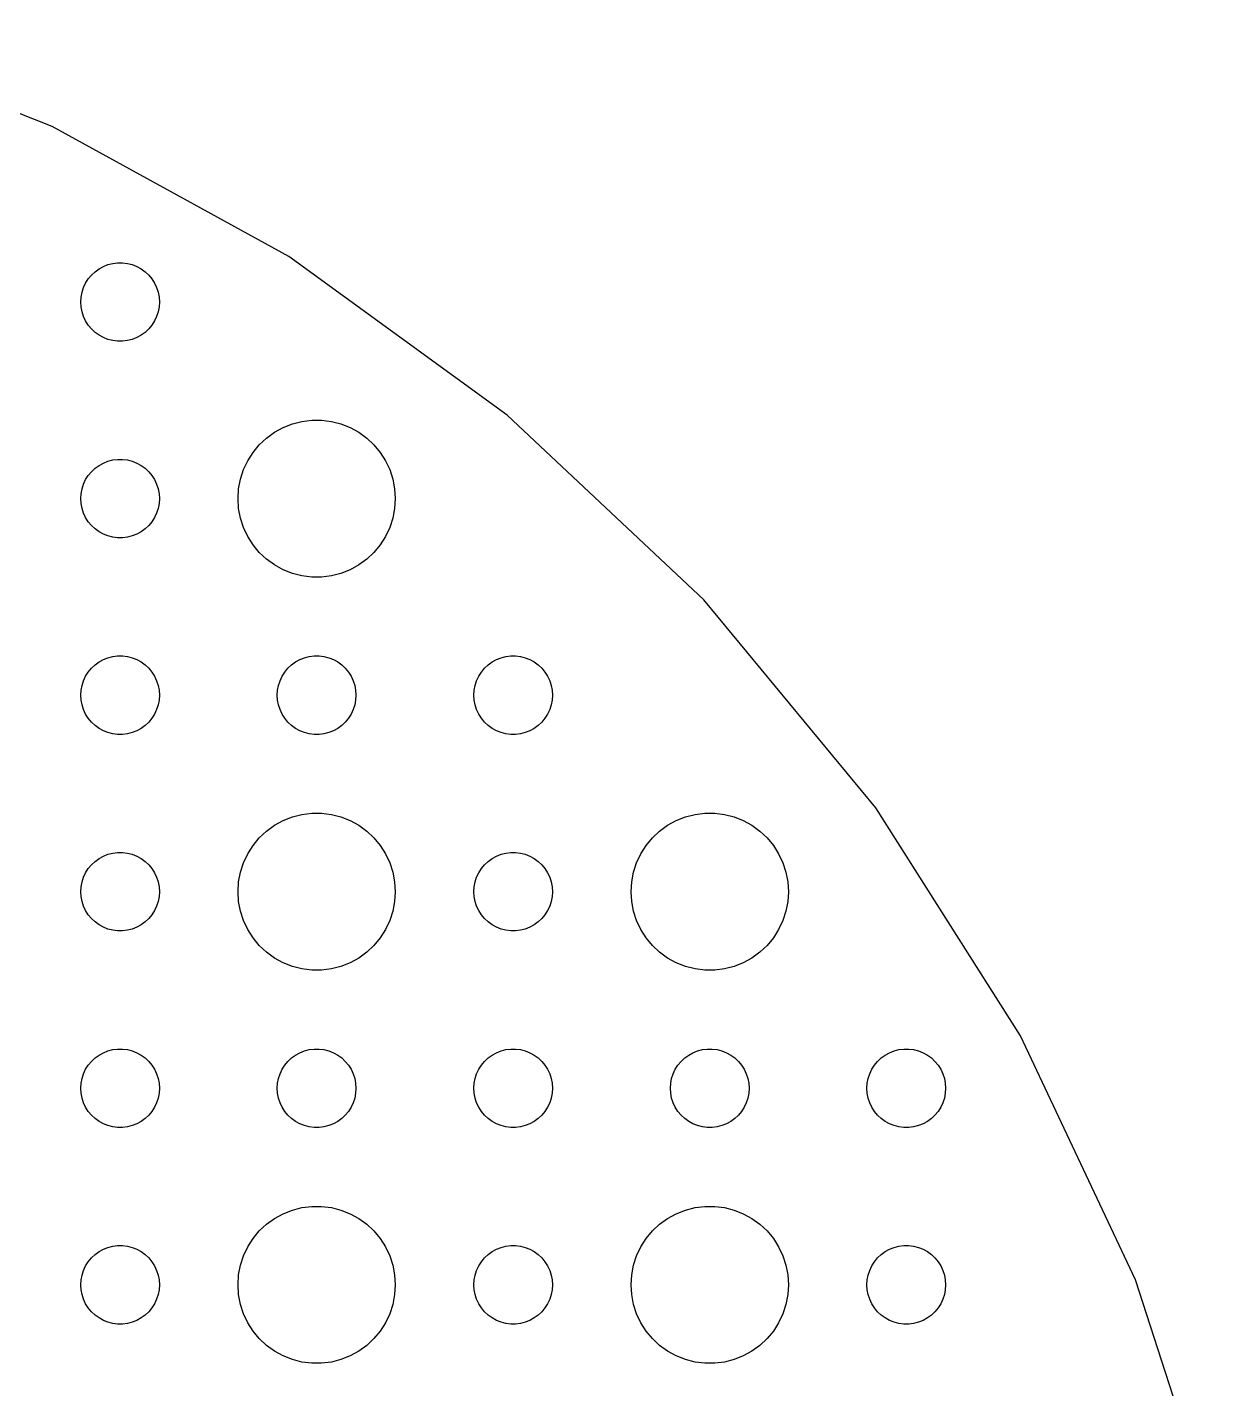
# Model space of a CAD drawing. Header units: metres. Extents: x -82 to 82, y -82 to 82.
# Drawn here: x 34 to 79.4, y 26 to 78 of the extents above; entities that cross this region are included whole.
import ezdxf

# ---------------------------------------------------------------- set-up
doc = ezdxf.new("R2010")
doc.units = ezdxf.units.M

msp = doc.modelspace()

# ---------------------------------------------------------------- linework, layer by layer
for p, q in [((34.9139, 74.1958), (25.3394, 77.9866)), ((43.9378, 69.2349), (34.9139, 74.1958)), ((52.2688, 63.1821), (43.9378, 69.2349)), ((36.4065, 68.5268), (36.5439, 68.6558)), ((36.5439, 68.6558), (36.6963, 68.7665)), ((36.6963, 68.7665), (36.8613, 68.8572)), ((36.8613, 68.8572), (37.0365, 68.9266)), ((37.0365, 68.9266), (37.2189, 68.9734)), ((37.2189, 68.9734), (37.4058, 68.997)), ((37.4058, 68.997), (37.5942, 68.997)), ((37.5942, 68.997), (37.7811, 68.9734)), ((37.7811, 68.9734), (37.9635, 68.9266)), ((37.9635, 68.9266), (38.1387, 68.8572)), ((38.1387, 68.8572), (38.3037, 68.7665)), ((38.3037, 68.7665), (38.4561, 68.6558)), ((38.4561, 68.6558), (38.5934, 68.5268)), ((36.1053, 68.0522), (36.1855, 68.2226)), ((36.1855, 68.2226), (36.2865, 68.3817)), ((36.2865, 68.3817), (36.4065, 68.5268)), ((38.5934, 68.5268), (38.7135, 68.3817)), ((38.7135, 68.3817), (38.8145, 68.2226)), ((38.8145, 68.2226), (38.8947, 68.0522)), ((36, 67.5), (36.0118, 67.688)), ((36.0118, 67.688), (36.0471, 67.873)), ((36.0471, 67.873), (36.1053, 68.0522)), ((38.8947, 68.0522), (38.9529, 67.873)), ((38.9529, 67.873), (38.9882, 67.688)), ((38.9882, 67.688), (39, 67.5)), ((36.0118, 67.312), (36, 67.5)), ((36.0471, 67.127), (36.0118, 67.312)), ((36.1053, 66.9478), (36.0471, 67.127)), ((38.9529, 67.127), (38.8947, 66.9478)), ((38.9882, 67.312), (38.9529, 67.127)), ((39, 67.5), (38.9882, 67.312)), ((36.1855, 66.7774), (36.1053, 66.9478)), ((36.2865, 66.6183), (36.1855, 66.7774)), ((36.4065, 66.4732), (36.2865, 66.6183)), ((38.7135, 66.6183), (38.5934, 66.4732)), ((38.8145, 66.7774), (38.7135, 66.6183)), ((38.8947, 66.9478), (38.8145, 66.7774)), ((36.5439, 66.3442), (36.4065, 66.4732)), ((36.6963, 66.2335), (36.5439, 66.3442)), ((36.8613, 66.1428), (36.6963, 66.2335)), ((37.0365, 66.0734), (36.8613, 66.1428)), ((37.2189, 66.0266), (37.0365, 66.0734)), ((37.4058, 66.003), (37.2189, 66.0266)), ((37.5942, 66.003), (37.4058, 66.003)), ((37.7811, 66.0266), (37.5942, 66.003)), ((37.9635, 66.0734), (37.7811, 66.0266)), ((38.1387, 66.1428), (37.9635, 66.0734)), ((38.3037, 66.2335), (38.1387, 66.1428)), ((38.4561, 66.3442), (38.3037, 66.2335)), ((38.5934, 66.4732), (38.4561, 66.3442)), ((44.0729, 62.8532), (44.4379, 62.9469)), ((44.4379, 62.9469), (44.8116, 62.9941)), ((44.8116, 62.9941), (45.1884, 62.9941)), ((45.1884, 62.9941), (45.5621, 62.9469)), ((45.5621, 62.9469), (45.927, 62.8532)), ((59.7754, 56.1329), (52.2688, 63.1821)), ((43.0877, 62.3115), (43.3925, 62.533)), ((43.3925, 62.533), (43.7227, 62.7145)), ((43.7227, 62.7145), (44.0729, 62.8532)), ((45.927, 62.8532), (46.2773, 62.7145)), ((46.2773, 62.7145), (46.6075, 62.533)), ((46.6075, 62.533), (46.9123, 62.3115)), ((42.5729, 61.7634), (42.8131, 62.0536)), ((42.8131, 62.0536), (43.0877, 62.3115)), ((46.9123, 62.3115), (47.1869, 62.0536)), ((47.1869, 62.0536), (47.427, 61.7634)), ((36.6963, 61.2665), (36.8613, 61.3572)), ((36.8613, 61.3572), (37.0365, 61.4266)), ((37.0365, 61.4266), (37.2189, 61.4734)), ((37.2189, 61.4734), (37.4058, 61.497)), ((37.4058, 61.497), (37.5942, 61.497)), ((37.5942, 61.497), (37.7811, 61.4734)), ((37.7811, 61.4734), (37.9635, 61.4266)), ((37.9635, 61.4266), (38.1387, 61.3572)), ((38.1387, 61.3572), (38.3037, 61.2665)), ((42.2107, 61.1044), (42.3711, 61.4453)), ((42.3711, 61.4453), (42.5729, 61.7634)), ((47.427, 61.7634), (47.6289, 61.4453)), ((47.6289, 61.4453), (47.7893, 61.1044)), ((36.1855, 60.7226), (36.2865, 60.8817)), ((36.2865, 60.8817), (36.4065, 61.0268)), ((36.4065, 61.0268), (36.5439, 61.1558)), ((36.5439, 61.1558), (36.6963, 61.2665)), ((38.3037, 61.2665), (38.4561, 61.1558)), ((38.4561, 61.1558), (38.5934, 61.0268)), ((38.5934, 61.0268), (38.7135, 60.8817)), ((38.7135, 60.8817), (38.8145, 60.7226)), ((42.0942, 60.7461), (42.2107, 61.1044)), ((47.7893, 61.1044), (47.9057, 60.7461)), ((36.0118, 60.188), (36.0471, 60.373)), ((36.0471, 60.373), (36.1053, 60.5522)), ((36.1053, 60.5522), (36.1855, 60.7226)), ((38.8145, 60.7226), (38.8947, 60.5522)), ((38.8947, 60.5522), (38.9529, 60.373)), ((38.9529, 60.373), (38.9882, 60.188)), ((42, 60), (42.0237, 60.376)), ((42.0237, 60.376), (42.0942, 60.7461)), ((47.9057, 60.7461), (47.9763, 60.376)), ((47.9763, 60.376), (48, 60)), ((36, 60), (36.0118, 60.188)), ((36.0118, 59.812), (36, 60)), ((36.0471, 59.627), (36.0118, 59.812)), ((38.9882, 59.812), (38.9529, 59.627)), ((38.9882, 60.188), (39, 60)), ((39, 60), (38.9882, 59.812)), ((42.0237, 59.624), (42, 60)), ((48, 60), (47.9763, 59.624)), ((36.1053, 59.4478), (36.0471, 59.627)), ((36.1855, 59.2774), (36.1053, 59.4478)), ((36.2865, 59.1183), (36.1855, 59.2774)), ((38.8145, 59.2774), (38.7135, 59.1183)), ((38.8947, 59.4478), (38.8145, 59.2774)), ((38.9529, 59.627), (38.8947, 59.4478)), ((42.0942, 59.2539), (42.0237, 59.624)), ((42.2107, 58.8956), (42.0942, 59.2539)), ((47.9057, 59.2539), (47.7893, 58.8956)), ((47.9763, 59.624), (47.9057, 59.2539)), ((36.4065, 58.9732), (36.2865, 59.1183)), ((36.5439, 58.8442), (36.4065, 58.9732)), ((36.6963, 58.7335), (36.5439, 58.8442)), ((36.8613, 58.6428), (36.6963, 58.7335)), ((38.3037, 58.7335), (38.1387, 58.6428)), ((38.4561, 58.8442), (38.3037, 58.7335)), ((38.5934, 58.9732), (38.4561, 58.8442)), ((38.7135, 59.1183), (38.5934, 58.9732)), ((42.3711, 58.5547), (42.2107, 58.8956)), ((47.7893, 58.8956), (47.6289, 58.5547)), ((37.0365, 58.5734), (36.8613, 58.6428)), ((37.2189, 58.5266), (37.0365, 58.5734)), ((37.4058, 58.503), (37.2189, 58.5266)), ((37.5942, 58.503), (37.4058, 58.503)), ((37.7811, 58.5266), (37.5942, 58.503)), ((37.9635, 58.5734), (37.7811, 58.5266)), ((38.1387, 58.6428), (37.9635, 58.5734)), ((42.5729, 58.2366), (42.3711, 58.5547)), ((42.8131, 57.9464), (42.5729, 58.2366)), ((47.427, 58.2366), (47.1869, 57.9464)), ((47.6289, 58.5547), (47.427, 58.2366)), ((43.0877, 57.6885), (42.8131, 57.9464)), ((43.3925, 57.467), (43.0877, 57.6885)), ((46.9123, 57.6885), (46.6075, 57.467)), ((47.1869, 57.9464), (46.9123, 57.6885)), ((43.7227, 57.2855), (43.3925, 57.467)), ((44.0729, 57.1468), (43.7227, 57.2855)), ((46.2773, 57.2855), (45.927, 57.1468)), ((46.6075, 57.467), (46.2773, 57.2855)), ((44.4379, 57.0531), (44.0729, 57.1468)), ((44.8116, 57.0059), (44.4379, 57.0531)), ((45.1884, 57.0059), (44.8116, 57.0059)), ((45.5621, 57.0531), (45.1884, 57.0059)), ((45.927, 57.1468), (45.5621, 57.0531)), ((66.3394, 48.1984), (59.7754, 56.1329)), ((36.2865, 53.3817), (36.4065, 53.5268)), ((36.4065, 53.5268), (36.5439, 53.6558)), ((36.5439, 53.6558), (36.6963, 53.7665)), ((36.6963, 53.7665), (36.8613, 53.8572)), ((36.8613, 53.8572), (37.0365, 53.9266)), ((37.0365, 53.9266), (37.2189, 53.9734)), ((37.2189, 53.9734), (37.4058, 53.997)), ((37.4058, 53.997), (37.5942, 53.997)), ((37.5942, 53.997), (37.7811, 53.9734)), ((37.7811, 53.9734), (37.9635, 53.9266)), ((37.9635, 53.9266), (38.1387, 53.8572)), ((38.1387, 53.8572), (38.3037, 53.7665)), ((38.3037, 53.7665), (38.4561, 53.6558)), ((38.4561, 53.6558), (38.5934, 53.5268)), ((38.5934, 53.5268), (38.7135, 53.3817)), ((43.7865, 53.3817), (43.9065, 53.5268)), ((43.9065, 53.5268), (44.0439, 53.6558)), ((44.0439, 53.6558), (44.1963, 53.7665)), ((44.1963, 53.7665), (44.3613, 53.8572)), ((44.3613, 53.8572), (44.5365, 53.9266)), ((44.5365, 53.9266), (44.7189, 53.9734)), ((44.7189, 53.9734), (44.9058, 53.997)), ((44.9058, 53.997), (45.0942, 53.997)), ((45.0942, 53.997), (45.2811, 53.9734)), ((45.2811, 53.9734), (45.4635, 53.9266)), ((45.4635, 53.9266), (45.6387, 53.8572)), ((45.6387, 53.8572), (45.8037, 53.7665)), ((45.8037, 53.7665), (45.9561, 53.6558)), ((45.9561, 53.6558), (46.0934, 53.5268)), ((46.0934, 53.5268), (46.2135, 53.3817)), ((51.2865, 53.3817), (51.4065, 53.5268)), ((51.4065, 53.5268), (51.5439, 53.6558)), ((51.5439, 53.6558), (51.6963, 53.7665)), ((51.6963, 53.7665), (51.8613, 53.8572)), ((51.8613, 53.8572), (52.0365, 53.9266)), ((52.0365, 53.9266), (52.2189, 53.9734)), ((52.2189, 53.9734), (52.4058, 53.997)), ((52.4058, 53.997), (52.5942, 53.997)), ((52.5942, 53.997), (52.7811, 53.9734)), ((52.7811, 53.9734), (52.9635, 53.9266)), ((52.9635, 53.9266), (53.1387, 53.8572)), ((53.1387, 53.8572), (53.3037, 53.7665)), ((53.3037, 53.7665), (53.4561, 53.6558)), ((53.4561, 53.6558), (53.5934, 53.5268)), ((53.5934, 53.5268), (53.7135, 53.3817)), ((36.0471, 52.873), (36.1053, 53.0522)), ((36.1053, 53.0522), (36.1855, 53.2226)), ((36.1855, 53.2226), (36.2865, 53.3817)), ((38.7135, 53.3817), (38.8145, 53.2226)), ((38.8145, 53.2226), (38.8947, 53.0522)), ((38.8947, 53.0522), (38.9529, 52.873)), ((43.5471, 52.873), (43.6053, 53.0522)), ((43.6053, 53.0522), (43.6855, 53.2226)), ((43.6855, 53.2226), (43.7865, 53.3817)), ((46.2135, 53.3817), (46.3145, 53.2226)), ((46.3145, 53.2226), (46.3947, 53.0522)), ((46.3947, 53.0522), (46.4529, 52.873)), ((51.0471, 52.873), (51.1053, 53.0522)), ((51.1053, 53.0522), (51.1855, 53.2226)), ((51.1855, 53.2226), (51.2865, 53.3817)), ((53.7135, 53.3817), (53.8145, 53.2226)), ((53.8145, 53.2226), (53.8947, 53.0522)), ((53.8947, 53.0522), (53.9529, 52.873)), ((36, 52.5), (36.0118, 52.688)), ((36.0118, 52.312), (36, 52.5)), ((36.0118, 52.688), (36.0471, 52.873)), ((38.9529, 52.873), (38.9882, 52.688)), ((38.9882, 52.688), (39, 52.5)), ((39, 52.5), (38.9882, 52.312)), ((43.5, 52.5), (43.5118, 52.688)), ((43.5118, 52.312), (43.5, 52.5)), ((43.5118, 52.688), (43.5471, 52.873)), ((46.4529, 52.873), (46.4882, 52.688)), ((46.4882, 52.688), (46.5, 52.5)), ((46.5, 52.5), (46.4882, 52.312)), ((51, 52.5), (51.0118, 52.688)), ((51.0118, 52.312), (51, 52.5)), ((51.0118, 52.688), (51.0471, 52.873)), ((53.9529, 52.873), (53.9882, 52.688)), ((53.9882, 52.688), (54, 52.5)), ((54, 52.5), (53.9882, 52.312)), ((36.0471, 52.127), (36.0118, 52.312)), ((36.1053, 51.9478), (36.0471, 52.127)), ((38.9529, 52.127), (38.8947, 51.9478)), ((38.9882, 52.312), (38.9529, 52.127)), ((43.5471, 52.127), (43.5118, 52.312)), ((43.6053, 51.9478), (43.5471, 52.127)), ((46.4529, 52.127), (46.3947, 51.9478)), ((46.4882, 52.312), (46.4529, 52.127)), ((51.0471, 52.127), (51.0118, 52.312)), ((51.1053, 51.9478), (51.0471, 52.127)), ((53.9529, 52.127), (53.8947, 51.9478)), ((53.9882, 52.312), (53.9529, 52.127)), ((36.1855, 51.7774), (36.1053, 51.9478)), ((36.2865, 51.6183), (36.1855, 51.7774)), ((36.4065, 51.4732), (36.2865, 51.6183)), ((36.5439, 51.3442), (36.4065, 51.4732)), ((38.5934, 51.4732), (38.4561, 51.3442)), ((38.7135, 51.6183), (38.5934, 51.4732)), ((38.8145, 51.7774), (38.7135, 51.6183)), ((38.8947, 51.9478), (38.8145, 51.7774)), ((43.6855, 51.7774), (43.6053, 51.9478)), ((43.7865, 51.6183), (43.6855, 51.7774)), ((43.9065, 51.4732), (43.7865, 51.6183)), ((44.0439, 51.3442), (43.9065, 51.4732)), ((46.0934, 51.4732), (45.9561, 51.3442)), ((46.2135, 51.6183), (46.0934, 51.4732)), ((46.3145, 51.7774), (46.2135, 51.6183)), ((46.3947, 51.9478), (46.3145, 51.7774)), ((51.1855, 51.7774), (51.1053, 51.9478)), ((51.2865, 51.6183), (51.1855, 51.7774)), ((51.4065, 51.4732), (51.2865, 51.6183)), ((51.5439, 51.3442), (51.4065, 51.4732)), ((53.5934, 51.4732), (53.4561, 51.3442)), ((53.7135, 51.6183), (53.5934, 51.4732)), ((53.8145, 51.7774), (53.7135, 51.6183)), ((53.8947, 51.9478), (53.8145, 51.7774)), ((36.6963, 51.2335), (36.5439, 51.3442)), ((36.8613, 51.1428), (36.6963, 51.2335)), ((37.0365, 51.0734), (36.8613, 51.1428)), ((37.2189, 51.0266), (37.0365, 51.0734)), ((37.4058, 51.003), (37.2189, 51.0266)), ((37.5942, 51.003), (37.4058, 51.003)), ((37.7811, 51.0266), (37.5942, 51.003)), ((37.9635, 51.0734), (37.7811, 51.0266)), ((38.1387, 51.1428), (37.9635, 51.0734)), ((38.3037, 51.2335), (38.1387, 51.1428)), ((38.4561, 51.3442), (38.3037, 51.2335)), ((44.1963, 51.2335), (44.0439, 51.3442)), ((44.3613, 51.1428), (44.1963, 51.2335)), ((44.5365, 51.0734), (44.3613, 51.1428)), ((44.7189, 51.0266), (44.5365, 51.0734)), ((44.9058, 51.003), (44.7189, 51.0266)), ((45.0942, 51.003), (44.9058, 51.003)), ((45.2811, 51.0266), (45.0942, 51.003)), ((45.4635, 51.0734), (45.2811, 51.0266)), ((45.6387, 51.1428), (45.4635, 51.0734)), ((45.8037, 51.2335), (45.6387, 51.1428)), ((45.9561, 51.3442), (45.8037, 51.2335)), ((51.6963, 51.2335), (51.5439, 51.3442)), ((51.8613, 51.1428), (51.6963, 51.2335)), ((52.0365, 51.0734), (51.8613, 51.1428)), ((52.2189, 51.0266), (52.0365, 51.0734)), ((52.4058, 51.003), (52.2189, 51.0266)), ((52.5942, 51.003), (52.4058, 51.003)), ((52.7811, 51.0266), (52.5942, 51.003)), ((52.9635, 51.0734), (52.7811, 51.0266)), ((53.1387, 51.1428), (52.9635, 51.0734)), ((53.3037, 51.2335), (53.1387, 51.1428)), ((53.4561, 51.3442), (53.3037, 51.2335)), ((43.7227, 47.7145), (44.0729, 47.8532)), ((44.0729, 47.8532), (44.4379, 47.9469)), ((44.4379, 47.9469), (44.8116, 47.9941)), ((44.8116, 47.9941), (45.1884, 47.9941)), ((45.1884, 47.9941), (45.5621, 47.9469)), ((45.5621, 47.9469), (45.927, 47.8532)), ((45.927, 47.8532), (46.2773, 47.7145)), ((58.7227, 47.7145), (59.0729, 47.8532)), ((59.0729, 47.8532), (59.4379, 47.9469)), ((59.4379, 47.9469), (59.8116, 47.9941)), ((59.8116, 47.9941), (60.1884, 47.9941)), ((60.1884, 47.9941), (60.5621, 47.9469)), ((60.5621, 47.9469), (60.927, 47.8532)), ((60.927, 47.8532), (61.2773, 47.7145)), ((71.8571, 39.5038), (66.3394, 48.1984)), ((42.8131, 47.0536), (43.0877, 47.3115)), ((43.0877, 47.3115), (43.3925, 47.533)), ((43.3925, 47.533), (43.7227, 47.7145)), ((46.2773, 47.7145), (46.6075, 47.533)), ((46.6075, 47.533), (46.9123, 47.3115)), ((46.9123, 47.3115), (47.1869, 47.0536)), ((57.8131, 47.0536), (58.0877, 47.3115)), ((58.0877, 47.3115), (58.3925, 47.533)), ((58.3925, 47.533), (58.7227, 47.7145)), ((61.2773, 47.7145), (61.6075, 47.533)), ((61.6075, 47.533), (61.9123, 47.3115)), ((61.9123, 47.3115), (62.1869, 47.0536)), ((42.3711, 46.4453), (42.5729, 46.7634)), ((42.5729, 46.7634), (42.8131, 47.0536)), ((47.1869, 47.0536), (47.427, 46.7634)), ((47.427, 46.7634), (47.6289, 46.4453)), ((57.3711, 46.4453), (57.5729, 46.7634)), ((57.5729, 46.7634), (57.8131, 47.0536)), ((62.1869, 47.0536), (62.427, 46.7634)), ((62.427, 46.7634), (62.6289, 46.4453)), ((36.5439, 46.1558), (36.6963, 46.2665)), ((36.6963, 46.2665), (36.8613, 46.3572)), ((36.8613, 46.3572), (37.0365, 46.4266)), ((37.0365, 46.4266), (37.2189, 46.4734)), ((37.2189, 46.4734), (37.4058, 46.497)), ((37.4058, 46.497), (37.5942, 46.497)), ((37.5942, 46.497), (37.7811, 46.4734)), ((37.7811, 46.4734), (37.9635, 46.4266)), ((37.9635, 46.4266), (38.1387, 46.3572)), ((38.1387, 46.3572), (38.3037, 46.2665)), ((38.3037, 46.2665), (38.4561, 46.1558)), ((42.2107, 46.1044), (42.3711, 46.4453)), ((47.6289, 46.4453), (47.7893, 46.1044)), ((51.5439, 46.1558), (51.6963, 46.2665)), ((51.6963, 46.2665), (51.8613, 46.3572)), ((51.8613, 46.3572), (52.0365, 46.4266)), ((52.0365, 46.4266), (52.2189, 46.4734)), ((52.2189, 46.4734), (52.4058, 46.497)), ((52.4058, 46.497), (52.5942, 46.497)), ((52.5942, 46.497), (52.7811, 46.4734)), ((52.7811, 46.4734), (52.9635, 46.4266)), ((52.9635, 46.4266), (53.1387, 46.3572)), ((53.1387, 46.3572), (53.3037, 46.2665)), ((53.3037, 46.2665), (53.4561, 46.1558)), ((57.2107, 46.1044), (57.3711, 46.4453)), ((62.6289, 46.4453), (62.7893, 46.1044)), ((36.1053, 45.5522), (36.1855, 45.7226)), ((36.1855, 45.7226), (36.2865, 45.8817)), ((36.2865, 45.8817), (36.4065, 46.0268)), ((36.4065, 46.0268), (36.5439, 46.1558)), ((38.4561, 46.1558), (38.5934, 46.0268)), ((38.5934, 46.0268), (38.7135, 45.8817)), ((38.7135, 45.8817), (38.8145, 45.7226)), ((38.8145, 45.7226), (38.8947, 45.5522)), ((42.0237, 45.376), (42.0942, 45.7461)), ((42.0942, 45.7461), (42.2107, 46.1044)), ((47.7893, 46.1044), (47.9057, 45.7461)), ((47.9057, 45.7461), (47.9763, 45.376)), ((51.1053, 45.5522), (51.1855, 45.7226)), ((51.1855, 45.7226), (51.2865, 45.8817)), ((51.2865, 45.8817), (51.4065, 46.0268)), ((51.4065, 46.0268), (51.5439, 46.1558)), ((53.4561, 46.1558), (53.5934, 46.0268)), ((53.5934, 46.0268), (53.7135, 45.8817)), ((53.7135, 45.8817), (53.8145, 45.7226)), ((53.8145, 45.7226), (53.8947, 45.5522)), ((57.0237, 45.376), (57.0942, 45.7461)), ((57.0942, 45.7461), (57.2107, 46.1044)), ((62.7893, 46.1044), (62.9057, 45.7461)), ((62.9057, 45.7461), (62.9763, 45.376)), ((36.0118, 45.188), (36.0471, 45.373)), ((36.0471, 45.373), (36.1053, 45.5522)), ((38.8947, 45.5522), (38.9529, 45.373)), ((38.9529, 45.373), (38.9882, 45.188)), ((42, 45), (42.0237, 45.376)), ((47.9763, 45.376), (48, 45)), ((51.0118, 45.188), (51.0471, 45.373)), ((51.0471, 45.373), (51.1053, 45.5522)), ((53.8947, 45.5522), (53.9529, 45.373)), ((53.9529, 45.373), (53.9882, 45.188)), ((57, 45), (57.0237, 45.376)), ((62.9763, 45.376), (63, 45)), ((36, 45), (36.0118, 45.188)), ((36.0118, 44.812), (36, 45)), ((36.0471, 44.627), (36.0118, 44.812)), ((38.9882, 44.812), (38.9529, 44.627)), ((38.9882, 45.188), (39, 45)), ((39, 45), (38.9882, 44.812)), ((42.0237, 44.624), (42, 45)), ((48, 45), (47.9763, 44.624)), ((51, 45), (51.0118, 45.188)), ((51.0118, 44.812), (51, 45)), ((51.0471, 44.627), (51.0118, 44.812)), ((53.9882, 44.812), (53.9529, 44.627)), ((53.9882, 45.188), (54, 45)), ((54, 45), (53.9882, 44.812)), ((57.0237, 44.624), (57, 45)), ((63, 45), (62.9763, 44.624)), ((36.1053, 44.4478), (36.0471, 44.627)), ((36.1855, 44.2774), (36.1053, 44.4478)), ((36.2865, 44.1183), (36.1855, 44.2774)), ((38.8145, 44.2774), (38.7135, 44.1183)), ((38.8947, 44.4478), (38.8145, 44.2774)), ((38.9529, 44.627), (38.8947, 44.4478)), ((42.0942, 44.2539), (42.0237, 44.624)), ((42.2107, 43.8956), (42.0942, 44.2539)), ((47.9057, 44.2539), (47.7893, 43.8956)), ((47.9763, 44.624), (47.9057, 44.2539)), ((51.1053, 44.4478), (51.0471, 44.627)), ((51.1855, 44.2774), (51.1053, 44.4478)), ((51.2865, 44.1183), (51.1855, 44.2774)), ((53.8145, 44.2774), (53.7135, 44.1183)), ((53.8947, 44.4478), (53.8145, 44.2774)), ((53.9529, 44.627), (53.8947, 44.4478)), ((57.0942, 44.2539), (57.0237, 44.624)), ((57.2107, 43.8956), (57.0942, 44.2539)), ((62.9057, 44.2539), (62.7893, 43.8956)), ((62.9763, 44.624), (62.9057, 44.2539)), ((36.4065, 43.9732), (36.2865, 44.1183)), ((36.5439, 43.8442), (36.4065, 43.9732)), ((36.6963, 43.7335), (36.5439, 43.8442)), ((36.8613, 43.6428), (36.6963, 43.7335)), ((37.0365, 43.5734), (36.8613, 43.6428)), ((38.1387, 43.6428), (37.9635, 43.5734)), ((38.3037, 43.7335), (38.1387, 43.6428)), ((38.4561, 43.8442), (38.3037, 43.7335)), ((38.5934, 43.9732), (38.4561, 43.8442)), ((38.7135, 44.1183), (38.5934, 43.9732)), ((42.3711, 43.5547), (42.2107, 43.8956)), ((47.7893, 43.8956), (47.6289, 43.5547)), ((51.4065, 43.9732), (51.2865, 44.1183)), ((51.5439, 43.8442), (51.4065, 43.9732)), ((51.6963, 43.7335), (51.5439, 43.8442)), ((51.8613, 43.6428), (51.6963, 43.7335)), ((52.0365, 43.5734), (51.8613, 43.6428)), ((53.1387, 43.6428), (52.9635, 43.5734)), ((53.3037, 43.7335), (53.1387, 43.6428)), ((53.4561, 43.8442), (53.3037, 43.7335)), ((53.5934, 43.9732), (53.4561, 43.8442)), ((53.7135, 44.1183), (53.5934, 43.9732)), ((57.3711, 43.5547), (57.2107, 43.8956)), ((62.7893, 43.8956), (62.6289, 43.5547)), ((37.2189, 43.5266), (37.0365, 43.5734)), ((37.4058, 43.503), (37.2189, 43.5266)), ((37.5942, 43.503), (37.4058, 43.503)), ((37.7811, 43.5266), (37.5942, 43.503)), ((37.9635, 43.5734), (37.7811, 43.5266)), ((42.5729, 43.2366), (42.3711, 43.5547)), ((42.8131, 42.9464), (42.5729, 43.2366)), ((47.427, 43.2366), (47.1869, 42.9464)), ((47.6289, 43.5547), (47.427, 43.2366)), ((52.2189, 43.5266), (52.0365, 43.5734)), ((52.4058, 43.503), (52.2189, 43.5266)), ((52.5942, 43.503), (52.4058, 43.503)), ((52.7811, 43.5266), (52.5942, 43.503)), ((52.9635, 43.5734), (52.7811, 43.5266)), ((57.5729, 43.2366), (57.3711, 43.5547)), ((57.8131, 42.9464), (57.5729, 43.2366)), ((62.427, 43.2366), (62.1869, 42.9464)), ((62.6289, 43.5547), (62.427, 43.2366)), ((43.0877, 42.6885), (42.8131, 42.9464)), ((43.3925, 42.467), (43.0877, 42.6885)), ((46.9123, 42.6885), (46.6075, 42.467)), ((47.1869, 42.9464), (46.9123, 42.6885)), ((58.0877, 42.6885), (57.8131, 42.9464)), ((58.3925, 42.467), (58.0877, 42.6885)), ((61.9123, 42.6885), (61.6075, 42.467)), ((62.1869, 42.9464), (61.9123, 42.6885)), ((43.7227, 42.2855), (43.3925, 42.467)), ((44.0729, 42.1468), (43.7227, 42.2855)), ((44.4379, 42.0531), (44.0729, 42.1468)), ((45.927, 42.1468), (45.5621, 42.0531)), ((46.2773, 42.2855), (45.927, 42.1468)), ((46.6075, 42.467), (46.2773, 42.2855)), ((58.7227, 42.2855), (58.3925, 42.467)), ((59.0729, 42.1468), (58.7227, 42.2855)), ((59.4379, 42.0531), (59.0729, 42.1468)), ((60.927, 42.1468), (60.5621, 42.0531)), ((61.2773, 42.2855), (60.927, 42.1468)), ((61.6075, 42.467), (61.2773, 42.2855)), ((44.8116, 42.0059), (44.4379, 42.0531)), ((45.1884, 42.0059), (44.8116, 42.0059)), ((45.5621, 42.0531), (45.1884, 42.0059)), ((59.8116, 42.0059), (59.4379, 42.0531)), ((60.1884, 42.0059), (59.8116, 42.0059)), ((60.5621, 42.0531), (60.1884, 42.0059)), ((76.2417, 30.1862), (71.8571, 39.5038)), ((37.0365, 38.9266), (37.2189, 38.9734)), ((37.2189, 38.9734), (37.4058, 38.997)), ((37.4058, 38.997), (37.5942, 38.997)), ((37.5942, 38.997), (37.7811, 38.9734)), ((37.7811, 38.9734), (37.9635, 38.9266)), ((44.5365, 38.9266), (44.7189, 38.9734)), ((44.7189, 38.9734), (44.9058, 38.997)), ((44.9058, 38.997), (45.0942, 38.997)), ((45.0942, 38.997), (45.2811, 38.9734)), ((45.2811, 38.9734), (45.4635, 38.9266)), ((52.0365, 38.9266), (52.2189, 38.9734)), ((52.2189, 38.9734), (52.4058, 38.997)), ((52.4058, 38.997), (52.5942, 38.997)), ((52.5942, 38.997), (52.7811, 38.9734)), ((52.7811, 38.9734), (52.9635, 38.9266)), ((59.5365, 38.9266), (59.7189, 38.9734)), ((59.7189, 38.9734), (59.9058, 38.997)), ((59.9058, 38.997), (60.0942, 38.997)), ((60.0942, 38.997), (60.2811, 38.9734)), ((60.2811, 38.9734), (60.4635, 38.9266)), ((67.0365, 38.9266), (67.2189, 38.9734)), ((67.2189, 38.9734), (67.4058, 38.997)), ((67.4058, 38.997), (67.5942, 38.997)), ((67.5942, 38.997), (67.7811, 38.9734)), ((67.7811, 38.9734), (67.9635, 38.9266)), ((36.2865, 38.3817), (36.4065, 38.5268)), ((36.4065, 38.5268), (36.5439, 38.6558)), ((36.5439, 38.6558), (36.6963, 38.7665)), ((36.6963, 38.7665), (36.8613, 38.8572)), ((36.8613, 38.8572), (37.0365, 38.9266)), ((37.9635, 38.9266), (38.1387, 38.8572)), ((38.1387, 38.8572), (38.3037, 38.7665)), ((38.3037, 38.7665), (38.4561, 38.6558)), ((38.4561, 38.6558), (38.5934, 38.5268)), ((38.5934, 38.5268), (38.7135, 38.3817)), ((43.7865, 38.3817), (43.9065, 38.5268)), ((43.9065, 38.5268), (44.0439, 38.6558)), ((44.0439, 38.6558), (44.1963, 38.7665)), ((44.1963, 38.7665), (44.3613, 38.8572)), ((44.3613, 38.8572), (44.5365, 38.9266)), ((45.4635, 38.9266), (45.6387, 38.8572)), ((45.6387, 38.8572), (45.8037, 38.7665)), ((45.8037, 38.7665), (45.9561, 38.6558)), ((45.9561, 38.6558), (46.0934, 38.5268)), ((46.0934, 38.5268), (46.2135, 38.3817)), ((51.2865, 38.3817), (51.4065, 38.5268)), ((51.4065, 38.5268), (51.5439, 38.6558)), ((51.5439, 38.6558), (51.6963, 38.7665)), ((51.6963, 38.7665), (51.8613, 38.8572)), ((51.8613, 38.8572), (52.0365, 38.9266)), ((52.9635, 38.9266), (53.1387, 38.8572)), ((53.1387, 38.8572), (53.3037, 38.7665)), ((53.3037, 38.7665), (53.4561, 38.6558)), ((53.4561, 38.6558), (53.5934, 38.5268)), ((53.5934, 38.5268), (53.7135, 38.3817)), ((58.7865, 38.3817), (58.9065, 38.5268)), ((58.9065, 38.5268), (59.0439, 38.6558)), ((59.0439, 38.6558), (59.1963, 38.7665)), ((59.1963, 38.7665), (59.3613, 38.8572)), ((59.3613, 38.8572), (59.5365, 38.9266)), ((60.4635, 38.9266), (60.6387, 38.8572)), ((60.6387, 38.8572), (60.8037, 38.7665)), ((60.8037, 38.7665), (60.9561, 38.6558)), ((60.9561, 38.6558), (61.0934, 38.5268)), ((61.0934, 38.5268), (61.2135, 38.3817)), ((66.2865, 38.3817), (66.4065, 38.5268)), ((66.4065, 38.5268), (66.5439, 38.6558)), ((66.5439, 38.6558), (66.6963, 38.7665)), ((66.6963, 38.7665), (66.8613, 38.8572)), ((66.8613, 38.8572), (67.0365, 38.9266)), ((67.9635, 38.9266), (68.1387, 38.8572)), ((68.1387, 38.8572), (68.3037, 38.7665)), ((68.3037, 38.7665), (68.4561, 38.6558)), ((68.4561, 38.6558), (68.5934, 38.5268)), ((68.5934, 38.5268), (68.7135, 38.3817)), ((36.0471, 37.873), (36.1053, 38.0522)), ((36.1053, 38.0522), (36.1855, 38.2226)), ((36.1855, 38.2226), (36.2865, 38.3817)), ((38.7135, 38.3817), (38.8145, 38.2226)), ((38.8145, 38.2226), (38.8947, 38.0522)), ((38.8947, 38.0522), (38.9529, 37.873)), ((43.5471, 37.873), (43.6053, 38.0522)), ((43.6053, 38.0522), (43.6855, 38.2226)), ((43.6855, 38.2226), (43.7865, 38.3817)), ((46.2135, 38.3817), (46.3145, 38.2226)), ((46.3145, 38.2226), (46.3947, 38.0522)), ((46.3947, 38.0522), (46.4529, 37.873)), ((51.0471, 37.873), (51.1053, 38.0522)), ((51.1053, 38.0522), (51.1855, 38.2226)), ((51.1855, 38.2226), (51.2865, 38.3817)), ((53.7135, 38.3817), (53.8145, 38.2226)), ((53.8145, 38.2226), (53.8947, 38.0522)), ((53.8947, 38.0522), (53.9529, 37.873)), ((58.5471, 37.873), (58.6053, 38.0522)), ((58.6053, 38.0522), (58.6855, 38.2226)), ((58.6855, 38.2226), (58.7865, 38.3817)), ((61.2135, 38.3817), (61.3145, 38.2226)), ((61.3145, 38.2226), (61.3947, 38.0522)), ((61.3947, 38.0522), (61.4529, 37.873)), ((66.0471, 37.873), (66.1053, 38.0522)), ((66.1053, 38.0522), (66.1855, 38.2226)), ((66.1855, 38.2226), (66.2865, 38.3817)), ((68.7135, 38.3817), (68.8145, 38.2226)), ((68.8145, 38.2226), (68.8947, 38.0522)), ((68.8947, 38.0522), (68.9529, 37.873)), ((36, 37.5), (36.0118, 37.688)), ((36.0118, 37.312), (36, 37.5)), ((36.0118, 37.688), (36.0471, 37.873)), ((38.9529, 37.873), (38.9882, 37.688)), ((38.9882, 37.688), (39, 37.5)), ((39, 37.5), (38.9882, 37.312)), ((43.5, 37.5), (43.5118, 37.688)), ((43.5118, 37.312), (43.5, 37.5)), ((43.5118, 37.688), (43.5471, 37.873)), ((46.4529, 37.873), (46.4882, 37.688)), ((46.4882, 37.688), (46.5, 37.5)), ((46.5, 37.5), (46.4882, 37.312)), ((51, 37.5), (51.0118, 37.688)), ((51.0118, 37.312), (51, 37.5)), ((51.0118, 37.688), (51.0471, 37.873)), ((53.9529, 37.873), (53.9882, 37.688)), ((53.9882, 37.688), (54, 37.5)), ((54, 37.5), (53.9882, 37.312)), ((58.5, 37.5), (58.5118, 37.688)), ((58.5118, 37.312), (58.5, 37.5)), ((58.5118, 37.688), (58.5471, 37.873)), ((61.4529, 37.873), (61.4882, 37.688)), ((61.4882, 37.688), (61.5, 37.5)), ((61.5, 37.5), (61.4882, 37.312)), ((66, 37.5), (66.0118, 37.688)), ((66.0118, 37.312), (66, 37.5)), ((66.0118, 37.688), (66.0471, 37.873)), ((68.9529, 37.873), (68.9882, 37.688)), ((68.9882, 37.688), (69, 37.5)), ((69, 37.5), (68.9882, 37.312)), ((36.0471, 37.127), (36.0118, 37.312)), ((36.1053, 36.9478), (36.0471, 37.127)), ((36.1855, 36.7774), (36.1053, 36.9478)), ((38.8947, 36.9478), (38.8145, 36.7774)), ((38.9529, 37.127), (38.8947, 36.9478)), ((38.9882, 37.312), (38.9529, 37.127)), ((43.5471, 37.127), (43.5118, 37.312)), ((43.6053, 36.9478), (43.5471, 37.127)), ((43.6855, 36.7774), (43.6053, 36.9478)), ((46.3947, 36.9478), (46.3145, 36.7774)), ((46.4529, 37.127), (46.3947, 36.9478)), ((46.4882, 37.312), (46.4529, 37.127)), ((51.0471, 37.127), (51.0118, 37.312)), ((51.1053, 36.9478), (51.0471, 37.127)), ((51.1855, 36.7774), (51.1053, 36.9478)), ((53.8947, 36.9478), (53.8145, 36.7774)), ((53.9529, 37.127), (53.8947, 36.9478)), ((53.9882, 37.312), (53.9529, 37.127)), ((58.5471, 37.127), (58.5118, 37.312)), ((58.6053, 36.9478), (58.5471, 37.127)), ((58.6855, 36.7774), (58.6053, 36.9478)), ((61.3947, 36.9478), (61.3145, 36.7774)), ((61.4529, 37.127), (61.3947, 36.9478)), ((61.4882, 37.312), (61.4529, 37.127)), ((66.0471, 37.127), (66.0118, 37.312)), ((66.1053, 36.9478), (66.0471, 37.127)), ((66.1855, 36.7774), (66.1053, 36.9478)), ((68.8947, 36.9478), (68.8145, 36.7774)), ((68.9529, 37.127), (68.8947, 36.9478)), ((68.9882, 37.312), (68.9529, 37.127)), ((36.2865, 36.6183), (36.1855, 36.7774)), ((36.4065, 36.4732), (36.2865, 36.6183)), ((36.5439, 36.3442), (36.4065, 36.4732)), ((38.5934, 36.4732), (38.4561, 36.3442)), ((38.7135, 36.6183), (38.5934, 36.4732)), ((38.8145, 36.7774), (38.7135, 36.6183)), ((43.7865, 36.6183), (43.6855, 36.7774)), ((43.9065, 36.4732), (43.7865, 36.6183)), ((44.0439, 36.3442), (43.9065, 36.4732)), ((46.0934, 36.4732), (45.9561, 36.3442)), ((46.2135, 36.6183), (46.0934, 36.4732)), ((46.3145, 36.7774), (46.2135, 36.6183)), ((51.2865, 36.6183), (51.1855, 36.7774)), ((51.4065, 36.4732), (51.2865, 36.6183)), ((51.5439, 36.3442), (51.4065, 36.4732)), ((53.5934, 36.4732), (53.4561, 36.3442)), ((53.7135, 36.6183), (53.5934, 36.4732)), ((53.8145, 36.7774), (53.7135, 36.6183)), ((58.7865, 36.6183), (58.6855, 36.7774)), ((58.9065, 36.4732), (58.7865, 36.6183)), ((59.0439, 36.3442), (58.9065, 36.4732)), ((61.0934, 36.4732), (60.9561, 36.3442)), ((61.2135, 36.6183), (61.0934, 36.4732)), ((61.3145, 36.7774), (61.2135, 36.6183)), ((66.2865, 36.6183), (66.1855, 36.7774)), ((66.4065, 36.4732), (66.2865, 36.6183)), ((66.5439, 36.3442), (66.4065, 36.4732)), ((68.5934, 36.4732), (68.4561, 36.3442)), ((68.7135, 36.6183), (68.5934, 36.4732)), ((68.8145, 36.7774), (68.7135, 36.6183)), ((36.6963, 36.2335), (36.5439, 36.3442)), ((36.8613, 36.1428), (36.6963, 36.2335)), ((37.0365, 36.0734), (36.8613, 36.1428)), ((37.2189, 36.0266), (37.0365, 36.0734)), ((37.4058, 36.003), (37.2189, 36.0266)), ((37.5942, 36.003), (37.4058, 36.003)), ((37.7811, 36.0266), (37.5942, 36.003)), ((37.9635, 36.0734), (37.7811, 36.0266)), ((38.1387, 36.1428), (37.9635, 36.0734)), ((38.3037, 36.2335), (38.1387, 36.1428)), ((38.4561, 36.3442), (38.3037, 36.2335)), ((44.1963, 36.2335), (44.0439, 36.3442)), ((44.3613, 36.1428), (44.1963, 36.2335)), ((44.5365, 36.0734), (44.3613, 36.1428)), ((44.7189, 36.0266), (44.5365, 36.0734)), ((44.9058, 36.003), (44.7189, 36.0266)), ((45.0942, 36.003), (44.9058, 36.003)), ((45.2811, 36.0266), (45.0942, 36.003)), ((45.4635, 36.0734), (45.2811, 36.0266)), ((45.6387, 36.1428), (45.4635, 36.0734)), ((45.8037, 36.2335), (45.6387, 36.1428)), ((45.9561, 36.3442), (45.8037, 36.2335)), ((51.6963, 36.2335), (51.5439, 36.3442)), ((51.8613, 36.1428), (51.6963, 36.2335)), ((52.0365, 36.0734), (51.8613, 36.1428)), ((52.2189, 36.0266), (52.0365, 36.0734)), ((52.4058, 36.003), (52.2189, 36.0266)), ((52.5942, 36.003), (52.4058, 36.003)), ((52.7811, 36.0266), (52.5942, 36.003)), ((52.9635, 36.0734), (52.7811, 36.0266)), ((53.1387, 36.1428), (52.9635, 36.0734)), ((53.3037, 36.2335), (53.1387, 36.1428)), ((53.4561, 36.3442), (53.3037, 36.2335)), ((59.1963, 36.2335), (59.0439, 36.3442)), ((59.3613, 36.1428), (59.1963, 36.2335)), ((59.5365, 36.0734), (59.3613, 36.1428)), ((59.7189, 36.0266), (59.5365, 36.0734)), ((59.9058, 36.003), (59.7189, 36.0266)), ((60.0942, 36.003), (59.9058, 36.003)), ((60.2811, 36.0266), (60.0942, 36.003)), ((60.4635, 36.0734), (60.2811, 36.0266)), ((60.6387, 36.1428), (60.4635, 36.0734)), ((60.8037, 36.2335), (60.6387, 36.1428)), ((60.9561, 36.3442), (60.8037, 36.2335)), ((66.6963, 36.2335), (66.5439, 36.3442)), ((66.8613, 36.1428), (66.6963, 36.2335)), ((67.0365, 36.0734), (66.8613, 36.1428)), ((67.2189, 36.0266), (67.0365, 36.0734)), ((67.4058, 36.003), (67.2189, 36.0266)), ((67.5942, 36.003), (67.4058, 36.003)), ((67.7811, 36.0266), (67.5942, 36.003)), ((67.9635, 36.0734), (67.7811, 36.0266)), ((68.1387, 36.1428), (67.9635, 36.0734)), ((68.3037, 36.2335), (68.1387, 36.1428)), ((68.4561, 36.3442), (68.3037, 36.2335)), ((43.7227, 32.7145), (44.0729, 32.8532)), ((44.0729, 32.8532), (44.4379, 32.9469)), ((44.4379, 32.9469), (44.8116, 32.9941)), ((44.8116, 32.9941), (45.1884, 32.9941)), ((45.1884, 32.9941), (45.5621, 32.9469)), ((45.5621, 32.9469), (45.927, 32.8532)), ((45.927, 32.8532), (46.2773, 32.7145)), ((58.7227, 32.7145), (59.0729, 32.8532)), ((59.0729, 32.8532), (59.4379, 32.9469)), ((59.4379, 32.9469), (59.8116, 32.9941)), ((59.8116, 32.9941), (60.1884, 32.9941)), ((60.1884, 32.9941), (60.5621, 32.9469)), ((60.5621, 32.9469), (60.927, 32.8532)), ((60.927, 32.8532), (61.2773, 32.7145)), ((42.8131, 32.0536), (43.0877, 32.3115)), ((43.0877, 32.3115), (43.3925, 32.533)), ((43.3925, 32.533), (43.7227, 32.7145)), ((46.2773, 32.7145), (46.6075, 32.533)), ((46.6075, 32.533), (46.9123, 32.3115)), ((46.9123, 32.3115), (47.1869, 32.0536)), ((57.8131, 32.0536), (58.0877, 32.3115)), ((58.0877, 32.3115), (58.3925, 32.533)), ((58.3925, 32.533), (58.7227, 32.7145)), ((61.2773, 32.7145), (61.6075, 32.533)), ((61.6075, 32.533), (61.9123, 32.3115)), ((61.9123, 32.3115), (62.1869, 32.0536)), ((42.3711, 31.4453), (42.5729, 31.7634)), ((42.5729, 31.7634), (42.8131, 32.0536)), ((47.1869, 32.0536), (47.427, 31.7634)), ((47.427, 31.7634), (47.6289, 31.4453)), ((57.3711, 31.4453), (57.5729, 31.7634)), ((57.5729, 31.7634), (57.8131, 32.0536)), ((62.1869, 32.0536), (62.427, 31.7634)), ((62.427, 31.7634), (62.6289, 31.4453)), ((36.5439, 31.1558), (36.6963, 31.2665)), ((36.6963, 31.2665), (36.8613, 31.3572)), ((36.8613, 31.3572), (37.0365, 31.4266)), ((37.0365, 31.4266), (37.2189, 31.4734)), ((37.2189, 31.4734), (37.4058, 31.497)), ((37.4058, 31.497), (37.5942, 31.497)), ((37.5942, 31.497), (37.7811, 31.4734)), ((37.7811, 31.4734), (37.9635, 31.4266)), ((37.9635, 31.4266), (38.1387, 31.3572)), ((38.1387, 31.3572), (38.3037, 31.2665)), ((38.3037, 31.2665), (38.4561, 31.1558)), ((42.2107, 31.1044), (42.3711, 31.4453)), ((47.6289, 31.4453), (47.7893, 31.1044)), ((51.5439, 31.1558), (51.6963, 31.2665)), ((51.6963, 31.2665), (51.8613, 31.3572)), ((51.8613, 31.3572), (52.0365, 31.4266)), ((52.0365, 31.4266), (52.2189, 31.4734)), ((52.2189, 31.4734), (52.4058, 31.497)), ((52.4058, 31.497), (52.5942, 31.497)), ((52.5942, 31.497), (52.7811, 31.4734)), ((52.7811, 31.4734), (52.9635, 31.4266)), ((52.9635, 31.4266), (53.1387, 31.3572)), ((53.1387, 31.3572), (53.3037, 31.2665)), ((53.3037, 31.2665), (53.4561, 31.1558)), ((57.2107, 31.1044), (57.3711, 31.4453)), ((62.6289, 31.4453), (62.7893, 31.1044)), ((66.5439, 31.1558), (66.6963, 31.2665)), ((66.6963, 31.2665), (66.8613, 31.3572)), ((66.8613, 31.3572), (67.0365, 31.4266)), ((67.0365, 31.4266), (67.2189, 31.4734)), ((67.2189, 31.4734), (67.4058, 31.497)), ((67.4058, 31.497), (67.5942, 31.497)), ((67.5942, 31.497), (67.7811, 31.4734)), ((67.7811, 31.4734), (67.9635, 31.4266)), ((67.9635, 31.4266), (68.1387, 31.3572)), ((68.1387, 31.3572), (68.3037, 31.2665)), ((68.3037, 31.2665), (68.4561, 31.1558)), ((36.1053, 30.5522), (36.1855, 30.7226)), ((36.1855, 30.7226), (36.2865, 30.8817)), ((36.2865, 30.8817), (36.4065, 31.0268)), ((36.4065, 31.0268), (36.5439, 31.1558)), ((38.4561, 31.1558), (38.5934, 31.0268)), ((38.5934, 31.0268), (38.7135, 30.8817)), ((38.7135, 30.8817), (38.8145, 30.7226)), ((38.8145, 30.7226), (38.8947, 30.5522)), ((42.0237, 30.376), (42.0942, 30.7461)), ((42.0942, 30.7461), (42.2107, 31.1044)), ((47.7893, 31.1044), (47.9057, 30.7461)), ((47.9057, 30.7461), (47.9763, 30.376)), ((51.1053, 30.5522), (51.1855, 30.7226)), ((51.1855, 30.7226), (51.2865, 30.8817)), ((51.2865, 30.8817), (51.4065, 31.0268)), ((51.4065, 31.0268), (51.5439, 31.1558)), ((53.4561, 31.1558), (53.5934, 31.0268)), ((53.5934, 31.0268), (53.7135, 30.8817)), ((53.7135, 30.8817), (53.8145, 30.7226)), ((53.8145, 30.7226), (53.8947, 30.5522)), ((57.0237, 30.376), (57.0942, 30.7461)), ((57.0942, 30.7461), (57.2107, 31.1044)), ((62.7893, 31.1044), (62.9057, 30.7461)), ((62.9057, 30.7461), (62.9763, 30.376)), ((66.1053, 30.5522), (66.1855, 30.7226)), ((66.1855, 30.7226), (66.2865, 30.8817)), ((66.2865, 30.8817), (66.4065, 31.0268)), ((66.4065, 31.0268), (66.5439, 31.1558)), ((68.4561, 31.1558), (68.5934, 31.0268)), ((68.5934, 31.0268), (68.7135, 30.8817)), ((68.7135, 30.8817), (68.8145, 30.7226)), ((68.8145, 30.7226), (68.8947, 30.5522)), ((36, 30), (36.0118, 30.188)), ((36.0118, 30.188), (36.0471, 30.373)), ((36.0471, 30.373), (36.1053, 30.5522)), ((38.8947, 30.5522), (38.9529, 30.373)), ((38.9529, 30.373), (38.9882, 30.188)), ((38.9882, 30.188), (39, 30)), ((42, 30), (42.0237, 30.376)), ((47.9763, 30.376), (48, 30)), ((51, 30), (51.0118, 30.188)), ((51.0118, 30.188), (51.0471, 30.373)), ((51.0471, 30.373), (51.1053, 30.5522)), ((53.8947, 30.5522), (53.9529, 30.373)), ((53.9529, 30.373), (53.9882, 30.188)), ((53.9882, 30.188), (54, 30)), ((57, 30), (57.0237, 30.376)), ((62.9763, 30.376), (63, 30)), ((66, 30), (66.0118, 30.188)), ((66.0118, 30.188), (66.0471, 30.373)), ((66.0471, 30.373), (66.1053, 30.5522)), ((68.8947, 30.5522), (68.9529, 30.373)), ((68.9529, 30.373), (68.9882, 30.188)), ((68.9882, 30.188), (69, 30)), ((79.4238, 20.3926), (76.2417, 30.1862)), ((36.0118, 29.812), (36, 30)), ((36.0471, 29.627), (36.0118, 29.812)), ((36.1053, 29.4478), (36.0471, 29.627)), ((38.9529, 29.627), (38.8947, 29.4478)), ((38.9882, 29.812), (38.9529, 29.627)), ((39, 30), (38.9882, 29.812)), ((42.0237, 29.624), (42, 30)), ((42.0942, 29.2539), (42.0237, 29.624)), ((47.9763, 29.624), (47.9057, 29.2539)), ((48, 30), (47.9763, 29.624)), ((51.0118, 29.812), (51, 30)), ((51.0471, 29.627), (51.0118, 29.812)), ((51.1053, 29.4478), (51.0471, 29.627)), ((53.9529, 29.627), (53.8947, 29.4478)), ((53.9882, 29.812), (53.9529, 29.627)), ((54, 30), (53.9882, 29.812)), ((57.0237, 29.624), (57, 30)), ((57.0942, 29.2539), (57.0237, 29.624)), ((62.9763, 29.624), (62.9057, 29.2539)), ((63, 30), (62.9763, 29.624)), ((66.0118, 29.812), (66, 30)), ((66.0471, 29.627), (66.0118, 29.812)), ((66.1053, 29.4478), (66.0471, 29.627)), ((68.9529, 29.627), (68.8947, 29.4478)), ((68.9882, 29.812), (68.9529, 29.627)), ((69, 30), (68.9882, 29.812)), ((36.1855, 29.2774), (36.1053, 29.4478)), ((36.2865, 29.1183), (36.1855, 29.2774)), ((36.4065, 28.9732), (36.2865, 29.1183)), ((38.7135, 29.1183), (38.5934, 28.9732)), ((38.8145, 29.2774), (38.7135, 29.1183)), ((38.8947, 29.4478), (38.8145, 29.2774)), ((42.2107, 28.8956), (42.0942, 29.2539)), ((47.9057, 29.2539), (47.7893, 28.8956)), ((51.1855, 29.2774), (51.1053, 29.4478)), ((51.2865, 29.1183), (51.1855, 29.2774)), ((51.4065, 28.9732), (51.2865, 29.1183)), ((53.7135, 29.1183), (53.5934, 28.9732)), ((53.8145, 29.2774), (53.7135, 29.1183)), ((53.8947, 29.4478), (53.8145, 29.2774)), ((57.2107, 28.8956), (57.0942, 29.2539)), ((62.9057, 29.2539), (62.7893, 28.8956)), ((66.1855, 29.2774), (66.1053, 29.4478)), ((66.2865, 29.1183), (66.1855, 29.2774)), ((66.4065, 28.9732), (66.2865, 29.1183)), ((68.7135, 29.1183), (68.5934, 28.9732)), ((68.8145, 29.2774), (68.7135, 29.1183)), ((68.8947, 29.4478), (68.8145, 29.2774)), ((36.5439, 28.8442), (36.4065, 28.9732)), ((36.6963, 28.7335), (36.5439, 28.8442)), ((36.8613, 28.6427), (36.6963, 28.7335)), ((37.0365, 28.5734), (36.8613, 28.6427)), ((38.1387, 28.6427), (37.9635, 28.5734)), ((38.3037, 28.7335), (38.1387, 28.6427)), ((38.4561, 28.8442), (38.3037, 28.7335)), ((38.5934, 28.9732), (38.4561, 28.8442)), ((42.3711, 28.5547), (42.2107, 28.8956)), ((47.7893, 28.8956), (47.6289, 28.5547)), ((51.5439, 28.8442), (51.4065, 28.9732)), ((51.6963, 28.7335), (51.5439, 28.8442)), ((51.8613, 28.6427), (51.6963, 28.7335)), ((52.0365, 28.5734), (51.8613, 28.6427)), ((53.1387, 28.6427), (52.9635, 28.5734)), ((53.3037, 28.7335), (53.1387, 28.6427)), ((53.4561, 28.8442), (53.3037, 28.7335)), ((53.5934, 28.9732), (53.4561, 28.8442)), ((57.3711, 28.5547), (57.2107, 28.8956)), ((62.7893, 28.8956), (62.6289, 28.5547)), ((66.5439, 28.8442), (66.4065, 28.9732)), ((66.6963, 28.7335), (66.5439, 28.8442)), ((66.8613, 28.6427), (66.6963, 28.7335)), ((67.0365, 28.5734), (66.8613, 28.6427)), ((68.1387, 28.6427), (67.9635, 28.5734)), ((68.3037, 28.7335), (68.1387, 28.6427)), ((68.4561, 28.8442), (68.3037, 28.7335)), ((68.5934, 28.9732), (68.4561, 28.8442)), ((37.2189, 28.5266), (37.0365, 28.5734)), ((37.4058, 28.503), (37.2189, 28.5266)), ((37.5942, 28.503), (37.4058, 28.503)), ((37.7811, 28.5266), (37.5942, 28.503)), ((37.9635, 28.5734), (37.7811, 28.5266)), ((42.5729, 28.2366), (42.3711, 28.5547)), ((42.8131, 27.9464), (42.5729, 28.2366)), ((47.427, 28.2366), (47.1869, 27.9464)), ((47.6289, 28.5547), (47.427, 28.2366)), ((52.2189, 28.5266), (52.0365, 28.5734)), ((52.4058, 28.503), (52.2189, 28.5266)), ((52.5942, 28.503), (52.4058, 28.503)), ((52.7811, 28.5266), (52.5942, 28.503)), ((52.9635, 28.5734), (52.7811, 28.5266)), ((57.5729, 28.2366), (57.3711, 28.5547)), ((57.8131, 27.9464), (57.5729, 28.2366)), ((62.427, 28.2366), (62.1869, 27.9464)), ((62.6289, 28.5547), (62.427, 28.2366)), ((67.2189, 28.5266), (67.0365, 28.5734)), ((67.4058, 28.503), (67.2189, 28.5266)), ((67.5942, 28.503), (67.4058, 28.503)), ((67.7811, 28.5266), (67.5942, 28.503)), ((67.9635, 28.5734), (67.7811, 28.5266)), ((43.0877, 27.6884), (42.8131, 27.9464)), ((43.3925, 27.467), (43.0877, 27.6884)), ((46.9123, 27.6884), (46.6075, 27.467)), ((47.1869, 27.9464), (46.9123, 27.6884)), ((58.0877, 27.6884), (57.8131, 27.9464)), ((58.3925, 27.467), (58.0877, 27.6884)), ((61.9123, 27.6884), (61.6075, 27.467)), ((62.1869, 27.9464), (61.9123, 27.6884)), ((43.7227, 27.2855), (43.3925, 27.467)), ((44.0729, 27.1468), (43.7227, 27.2855)), ((44.4379, 27.0531), (44.0729, 27.1468)), ((44.8116, 27.0059), (44.4379, 27.0531)), ((45.5621, 27.0531), (45.1884, 27.0059)), ((45.927, 27.1468), (45.5621, 27.0531)), ((46.2773, 27.2855), (45.927, 27.1468)), ((46.6075, 27.467), (46.2773, 27.2855)), ((58.7227, 27.2855), (58.3925, 27.467)), ((59.0729, 27.1468), (58.7227, 27.2855)), ((59.4379, 27.0531), (59.0729, 27.1468)), ((59.8116, 27.0059), (59.4379, 27.0531)), ((60.5621, 27.0531), (60.1884, 27.0059)), ((60.927, 27.1468), (60.5621, 27.0531)), ((61.2773, 27.2855), (60.927, 27.1468)), ((61.6075, 27.467), (61.2773, 27.2855)), ((45.1884, 27.0059), (44.8116, 27.0059)), ((60.1884, 27.0059), (59.8116, 27.0059))]:
    msp.add_line(p, q)

doc.saveas('drawing.dxf')
